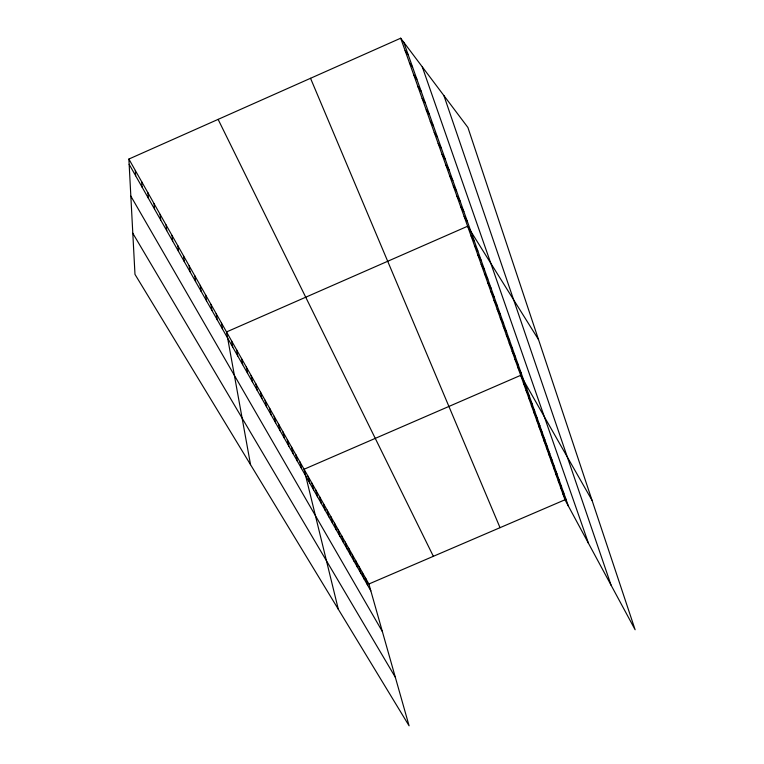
<?xml version="1.0" encoding="UTF-8"?>
<svg xmlns="http://www.w3.org/2000/svg" width="764" height="764" viewBox="0 0 764 764"><rect width="100%" height="100%" fill="white"/><g stroke="black" fill="none" stroke-linecap="round" stroke-linejoin="round"><path stroke-width="1.15" d="M128.877 159.055L368.888 584.002L409.084 725.8L134.98 274.362L128.877 159.055L400.699 38.2L467.902 127.464L635.123 629.746L564.988 499.771L400.699 38.2M368.888 584.002L564.988 499.771M405.111 50.605L408.196 54.769M409.466 62.829L412.56 67.079M413.744 74.872L416.867 79.208M417.965 86.724L421.107 91.145M422.129 98.413L425.281 102.911M426.226 109.92L429.397 114.505M430.266 121.266L433.446 125.926M434.238 132.449L437.447 137.176M438.164 143.46L441.382 148.264M442.031 154.328L445.259 159.198M445.842 165.034L449.079 169.971M449.595 175.596L452.851 180.59M453.3 186.005L456.566 191.067M456.958 196.272L460.234 201.39M460.558 206.395L463.853 211.571M464.12 216.374L467.415 221.608M538.524 339.598L467.625 226.23L226.526 331.939L250.544 464.684M471.082 235.942L474.396 241.281M474.492 245.531L477.815 250.917M477.863 254.995L481.196 260.428M481.186 264.325L484.519 269.807M484.462 273.541L487.804 279.061M487.699 282.632L491.051 288.2M490.889 291.6L494.251 297.215M494.041 300.462L497.402 306.106M497.154 309.21L500.525 314.892M132.802 233.259L395.313 677.219M500.229 317.843L503.6 323.564M503.266 326.362L506.637 332.12M506.265 334.785L509.636 340.572M509.216 343.093L512.596 348.919M512.138 351.306L515.528 357.16M130.845 196.138L382.353 631.513M515.031 359.405L518.412 365.297M517.877 367.417L521.268 373.329M592.043 500.344L520.695 375.325L304.072 469.249L338.309 609.233M523.397 382.936L526.797 388.905M526.081 390.452L529.471 396.44M129.154 164.308L370.827 590.849M528.717 397.882L532.116 403.898M531.333 405.226L534.733 411.261M533.921 412.484L537.312 418.548M536.471 419.656L539.871 425.739M539.002 426.751L542.392 432.854M541.495 433.771L544.894 439.892M543.958 440.704L547.358 446.844M546.403 447.561L549.803 453.721M548.819 454.341L552.21 460.511M551.207 461.045L554.597 467.234M553.566 467.673L556.956 473.881M555.896 474.234L559.296 480.461M558.207 480.728L561.597 486.964M560.489 487.146L563.88 493.391M562.753 493.496L566.143 499.751M218.112 119.375L433.36 556.307M310.528 78.291L500.028 527.666M403.755 42.259L568.378 506.045M422.282 66.879L588.471 543.299M443.922 95.615L611.076 585.186M365.612 578.205L367.541 585.052M362.298 572.351L364.218 579.188M358.956 566.43L360.856 573.258M355.575 560.442L357.466 567.27M352.166 554.387L354.028 561.206M348.709 548.275L350.561 555.084M345.213 542.087L347.057 548.886M341.68 535.831L343.504 542.621M338.108 529.509L339.913 536.29M334.498 523.111L336.284 529.882M330.85 516.645L332.617 523.407M327.154 510.104L328.902 516.856M323.411 503.495L325.149 510.228M319.638 496.801L321.348 503.524M315.809 490.03L317.509 496.743M311.941 483.182L313.612 489.877M308.035 476.258L309.687 482.934M299.956 461.953L301.56 468.599M295.792 454.58L297.368 461.198M291.571 447.102L293.128 453.711M287.293 439.539L288.83 446.128M282.976 431.889L284.475 438.44M278.593 424.135L280.073 430.667M274.161 416.275L275.613 422.788M269.663 408.329L271.086 414.814M265.118 400.279L266.512 406.734M260.514 392.113L261.871 398.55M255.844 383.853L257.172 390.261M251.117 375.487L252.416 381.857M246.333 367.007L247.593 373.348M241.472 358.411L242.704 364.714M236.553 349.702L237.757 355.976M231.578 340.878L232.733 347.114M221.407 322.866L222.486 329.026M216.212 313.679L217.253 319.801M210.95 304.368L211.953 310.442M205.621 294.923L206.576 300.959M200.206 285.344L201.123 291.332M194.725 275.632L195.594 281.572M189.166 265.786L189.988 271.678M183.522 255.797L184.296 261.632M177.802 245.664L178.528 251.442M171.995 235.388L172.674 241.109M166.103 224.96L166.733 230.623M160.125 214.378L160.698 219.984M154.061 203.644L154.586 209.183M147.91 192.738L148.369 198.21M141.665 181.679L142.066 187.084M135.323 170.448L135.658 175.787"/></g></svg>
